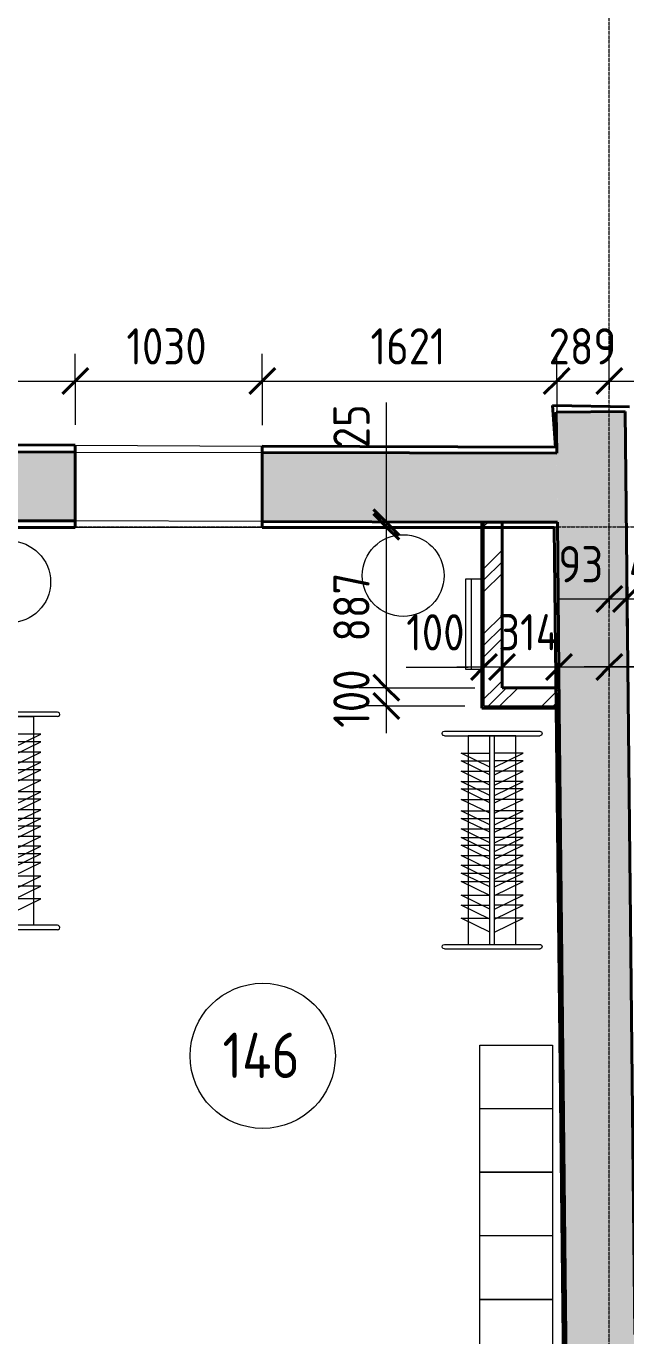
# Model space of a CAD drawing. Header units: millimetres. Extents: x -11886 to 68941, y -8130 to 45506.
# Drawn here: x 39199 to 42501, y 4149 to 11365 of the extents above; entities that cross this region are included whole.
import ezdxf

# ---------------------------------------------------------------- set-up
doc = ezdxf.new("R2010")
doc.units = ezdxf.units.MM
doc.linetypes.add('ADSK_Линия сетки', pattern=[25, 20, -2.5, 0, -2.5])
for name, color, linetype, lineweight in [('Марки помещений', 7, 'Continuous', 20), ('Оси', 7, 'Continuous', 9), ('Размеры', 7, 'Continuous', 9), ('Размеры-100', 7, 'Continuous', 9), ('Стены', 7, 'Continuous', 18), ('Стены внутренние', 7, 'Continuous', 18), ('Стены штриховка', 7, 'Continuous', 18)]:
    doc.layers.add(name, color=color, linetype=linetype, lineweight=lineweight)
for name, color, linetype, lineweight, true_color in [('Стены разрез', 7, 'Continuous', 40, 0xbb5389), ('ТХ', 5, 'Continuous', 9, 0x0000ff), ('ТХ 1 этаж_dwg', 7, 'Continuous', 9, 0x767676)]:
    doc.layers.add(name, color=color, linetype=linetype, lineweight=lineweight, true_color=true_color)
doc.styles.add('GOST Common_1', font='GOST_Common.ttf', dxfattribs={"width": 0.9, "height": 200})
doc.styles.add('GOST Common_2', font='GOST_Common.ttf', dxfattribs={"width": 0.9, "height": 250})
doc.dimstyles.new('ADSK_Основной_2_мм_Округление_до_1_мм_1', dxfattribs={"dimscale": 304.8, "dimtxt": 201.142999, "dimasz": 0.463911, "dimexe": 0.492126, "dimexo": 0.492126, "dimgap": 0.098425, "dimtad": 1, "dimdec": 0, "dimdsep": 46, "dimtxsty": 'GOST Common_1', "dimblk1": 'OBLIQUE', "dimblk2": 'OBLIQUE', "dimsah": 1, "dimcen": 0.09, "dimdle": 0.492126, "dimazin": 2, "dimtfac": 1, "dimtdec": 4, "dimtix": 1, "dimtmove": 1, "dimatfit": 3, "dimfxl": 1, "dimtvp": 1, "dimtolj": 1, "dimtzin": 0, "dimlwd": 20, "dimlwe": 20, "dimarcsym": 2})
doc.dimstyles.new('ADSK_Основной_2_мм_Округление_до_1_мм_2', dxfattribs={"dimscale": 304.8, "dimtxt": 201.142999, "dimasz": 0.463911, "dimexe": 0.492126, "dimexo": 0.492126, "dimgap": 0.098425, "dimtad": 1, "dimdec": 0, "dimdsep": 46, "dimtxsty": 'GOST Common_1', "dimblk1": 'OBLIQUE', "dimblk2": 'OBLIQUE', "dimsah": 1, "dimcen": 0.09, "dimdle": 0.492126, "dimazin": 2, "dimtfac": 1, "dimtdec": 4, "dimtix": 1, "dimtmove": 0, "dimatfit": 3, "dimfxl": 1, "dimtvp": 1, "dimtolj": 1, "dimtzin": 0, "dimlwd": 20, "dimlwe": 20, "dimarcsym": 2})
doc.dimstyles.new('ADSK_Основной_2_мм_Округление_до_1_мм_3', dxfattribs={"dimscale": 304.8, "dimtxt": 201.142999, "dimasz": 0.463911, "dimexe": 0.492126, "dimexo": 0.492126, "dimgap": 0.098425, "dimtad": 1, "dimdec": 0, "dimdsep": 46, "dimtxsty": 'GOST Common_1', "dimblk1": 'OBLIQUE', "dimblk2": 'OBLIQUE', "dimsah": 1, "dimcen": 0.09, "dimdle": 0.492126, "dimazin": 2, "dimtfac": 1, "dimtdec": 4, "dimtix": 1, "dimtmove": 0, "dimatfit": 3, "dimfxl": 1, "dimtvp": 1, "dimtolj": 1, "dimtzin": 0, "dimlwd": 20, "dimlwe": 20, "dimarcsym": 2})
pattern_1 = [(45, (0, 0), (-179.6051, 179.6051), []), (45, (63.5, 0), (0, 359.2102), []), (45, (-63.5, 0), (0, 359.2102), [])]

# ---------------------------------------------------------------- blocks, each defined once
blk = doc.blocks.new('Существующие стены 1 эт - Существующие стены 1 эт-653793-01 План 1-го этажа кладочный')
at = {"layer": 'Стены', "color": 243, "true_color": 0xbb5389}
for p, q in [((39469.4, 9055.7), (39469.3, 9018.4)), ((39469.4, 9055.7), (40499.4, 9051.3)), ((40499.3, 9015.7), (40499.4, 9051.3)), ((39468.3, 8638.4), (39468.2, 8602.6)), ((40498.3, 8602.6), (39468.2, 8602.6)), ((40498.3, 8602.6), (40498.3, 8635.7)), ((42106.4, 8602.6), (41819.8, 8602.6)), ((42116.3, 7719.4), (42106.4, 8602.6))]:
    blk.add_line(p, q, dxfattribs=at)
at = {"layer": 'Стены разрез'}
for p, q in [((42521.6, 9266.9), (42097.1, 9274.3)), ((42097.1, 9274.3), (42113.8, 9044.5)), ((38130.5, 9061.3), (39469.4, 9055.7)), ((39468.2, 8602.6), (39469.4, 9055.7)), ((40498.3, 8602.6), (40499.4, 9051.3)), ((42113.8, 9044.5), (40499.4, 9051.3)), ((38128.6, 8602.6), (39468.2, 8602.6)), ((40498.3, 8602.6), (42106.4, 8602.6)), ((42106.4, 8602.6), (42171.7, 2756.5))]:
    blk.add_line(p, q, dxfattribs=at)
blk = doc.blocks.new('ТХ 1 этаж_dwg_Вешало-2118451-01 План 1-го этажа кладочный')
at = {"layer": 'ТХ', "color": 253, "true_color": 0xa0a0a0}
for p, q in [((186255.5, 45645.3), (186255.5, 46170.3)), ((186280.5, 45645.3), (186280.5, 46170.3)), ((187430.5, 45645.3), (187430.5, 46170.3)), ((187455.5, 45645.3), (187455.5, 46170.3)), ((186280.5, 45920.3), (187430.5, 45920.3)), ((186280.5, 45895.3), (187430.5, 45895.3))]:
    blk.add_line(p, q, dxfattribs=at)
at = {"layer": 'ТХ', "color": 253, "true_color": 0xa0a0a0, "flags": 128}
blk.add_lwpolyline([(186280.5, 46039.1), (187430.5, 46039.1), (187430.5, 45776.6), (186280.5, 45776.6)], close=True, dxfattribs=at)
for points in [[(186348.9, 45920.3), (186425.8, 46078.2), (186425.8, 45920.3)], [(186419.2, 45920.3), (186496.1, 46078.2), (186496.1, 45920.3)], [(186475.1, 45920.3), (186552, 46078.2), (186552, 45920.3)], [(186549.7, 45920.3), (186626.6, 46078.2), (186626.6, 45920.3)], [(186597, 45920.3), (186673.9, 46078.2), (186673.9, 45920.3)], [(186640, 45920.3), (186716.9, 46078.2), (186716.9, 45920.3)], [(186693.1, 45920.3), (186770, 46078.2), (186770, 45920.3)], [(186750.4, 45920.3), (186827.3, 46078.2), (186827.3, 45920.3)], [(186792, 45920.3), (186868.9, 46078.2), (186868.9, 45920.3)], [(186840.8, 45920.3), (186917.7, 46078.2), (186917.7, 45920.3)], [(186898.1, 45920.3), (186975, 46078.2), (186975, 45920.3)], [(186939.7, 45920.3), (187016.6, 46078.2), (187016.6, 45920.3)], [(187002.8, 45920.3), (187079.7, 46078.2), (187079.7, 45920.3)], [(187060.2, 45920.3), (187137.1, 46078.2), (187137.1, 45920.3)], [(187101.7, 45920.3), (187178.6, 46078.2), (187178.6, 45920.3)], [(187157.7, 45920.3), (187234.6, 46078.2), (187234.6, 45920.3)], [(187215, 45920.3), (187291.9, 46078.2), (187291.9, 45920.3)], [(187256.6, 45920.3), (187333.5, 46078.2), (187333.5, 45920.3)], [(186348.9, 45895.3), (186425.8, 45737.4), (186425.8, 45895.3)], [(186419.2, 45895.3), (186496.1, 45737.4), (186496.1, 45895.3)], [(186475.1, 45895.3), (186552, 45737.4), (186552, 45895.3)], [(186549.7, 45895.3), (186626.6, 45737.4), (186626.6, 45895.3)], [(186597, 45895.3), (186673.9, 45737.4), (186673.9, 45895.3)], [(186640, 45895.3), (186716.9, 45737.4), (186716.9, 45895.3)], [(186693.1, 45895.3), (186770, 45737.4), (186770, 45895.3)], [(186750.4, 45895.3), (186827.3, 45737.4), (186827.3, 45895.3)], [(186792, 45895.3), (186868.9, 45737.4), (186868.9, 45895.3)], [(186840.8, 45895.3), (186917.7, 45737.4), (186917.7, 45895.3)], [(186898.1, 45895.3), (186975, 45737.4), (186975, 45895.3)], [(186939.7, 45895.3), (187016.6, 45737.4), (187016.6, 45895.3)], [(187002.8, 45895.3), (187079.7, 45737.4), (187079.7, 45895.3)], [(187060.2, 45895.3), (187137.1, 45737.4), (187137.1, 45895.3)], [(187101.7, 45895.3), (187178.6, 45737.4), (187178.6, 45895.3)], [(187157.7, 45895.3), (187234.6, 45737.4), (187234.6, 45895.3)], [(187215, 45895.3), (187291.9, 45737.4), (187291.9, 45895.3)], [(187256.6, 45895.3), (187333.5, 45737.4), (187333.5, 45895.3)]]:
    blk.add_lwpolyline(points, dxfattribs=at)
at = {"layer": 'ТХ', "color": 253, "true_color": 0xa0a0a0}
for centre, start, end in [((186268, 46170.3), 0, 180), ((187443, 46170.3), 0, 180), ((186268, 45645.3), 180, 0), ((187443, 45645.3), 180, 0)]:
    blk.add_arc(centre, 12.5, start, end, dxfattribs=at)
blk = doc.blocks.new('ТХ 1 этаж_dwg_Зеркало 500-2118399-01 План 1-го этажа кладочный')
at = {"layer": 'ТХ', "color": 253, "true_color": 0xa0a0a0}
blk.add_line((31457.6, 8093.7), (31957.6, 8093.7), dxfattribs=at)
at = {"layer": 'ТХ', "color": 253, "true_color": 0xa0a0a0, "flags": 128}
blk.add_lwpolyline([(31457.6, 8063.7), (31457.6, 8163.7), (31957.6, 8163.7), (31957.6, 8063.7)], close=True, dxfattribs=at)
blk = doc.blocks.new('ТХ 1 этаж_dwg_Модуль для учителей-2118452-01 План 1-го этажа кладочный')
at = {"layer": 'ТХ', "color": 253, "true_color": 0xa0a0a0}
blk.add_line((40059.5, 10144.9), (40059.5, 9744.9), dxfattribs=at)
at = {"layer": 'ТХ', "color": 253, "true_color": 0xa0a0a0, "flags": 128}
blk.add_lwpolyline([(39709.5, 10144.9), (40409.5, 10144.9), (40409.5, 9744.9), (39709.5, 9744.9)], close=True, dxfattribs=at)
blk = doc.blocks.new('ТХ 1 этаж_dwg_Вешало-2118453-01 План 1-го этажа кладочный')
at = {"layer": 'ТХ', "color": 253, "true_color": 0xa0a0a0}
for p, q in [((186255.5, 45645.3), (186255.5, 46170.3)), ((186280.5, 45645.3), (186280.5, 46170.3)), ((187430.5, 45645.3), (187430.5, 46170.3)), ((187455.5, 45645.3), (187455.5, 46170.3)), ((186280.5, 45920.3), (187430.5, 45920.3)), ((186280.5, 45895.3), (187430.5, 45895.3))]:
    blk.add_line(p, q, dxfattribs=at)
at = {"layer": 'ТХ', "color": 253, "true_color": 0xa0a0a0, "flags": 128}
blk.add_lwpolyline([(186280.5, 46039.1), (187430.5, 46039.1), (187430.5, 45776.6), (186280.5, 45776.6)], close=True, dxfattribs=at)
for points in [[(186348.9, 45920.3), (186425.8, 46078.2), (186425.8, 45920.3)], [(186419.2, 45920.3), (186496.1, 46078.2), (186496.1, 45920.3)], [(186475.1, 45920.3), (186552, 46078.2), (186552, 45920.3)], [(186549.7, 45920.3), (186626.6, 46078.2), (186626.6, 45920.3)], [(186597, 45920.3), (186673.9, 46078.2), (186673.9, 45920.3)], [(186640, 45920.3), (186716.9, 46078.2), (186716.9, 45920.3)], [(186693.1, 45920.3), (186770, 46078.2), (186770, 45920.3)], [(186750.4, 45920.3), (186827.3, 46078.2), (186827.3, 45920.3)], [(186792, 45920.3), (186868.9, 46078.2), (186868.9, 45920.3)], [(186840.8, 45920.3), (186917.7, 46078.2), (186917.7, 45920.3)], [(186898.1, 45920.3), (186975, 46078.2), (186975, 45920.3)], [(186939.7, 45920.3), (187016.6, 46078.2), (187016.6, 45920.3)], [(187002.8, 45920.3), (187079.7, 46078.2), (187079.7, 45920.3)], [(187060.2, 45920.3), (187137.1, 46078.2), (187137.1, 45920.3)], [(187101.7, 45920.3), (187178.6, 46078.2), (187178.6, 45920.3)], [(187157.7, 45920.3), (187234.6, 46078.2), (187234.6, 45920.3)], [(187215, 45920.3), (187291.9, 46078.2), (187291.9, 45920.3)], [(187256.6, 45920.3), (187333.5, 46078.2), (187333.5, 45920.3)], [(186348.9, 45895.3), (186425.8, 45737.4), (186425.8, 45895.3)], [(186419.2, 45895.3), (186496.1, 45737.4), (186496.1, 45895.3)], [(186475.1, 45895.3), (186552, 45737.4), (186552, 45895.3)], [(186549.7, 45895.3), (186626.6, 45737.4), (186626.6, 45895.3)], [(186597, 45895.3), (186673.9, 45737.4), (186673.9, 45895.3)], [(186640, 45895.3), (186716.9, 45737.4), (186716.9, 45895.3)], [(186693.1, 45895.3), (186770, 45737.4), (186770, 45895.3)], [(186750.4, 45895.3), (186827.3, 45737.4), (186827.3, 45895.3)], [(186792, 45895.3), (186868.9, 45737.4), (186868.9, 45895.3)], [(186840.8, 45895.3), (186917.7, 45737.4), (186917.7, 45895.3)], [(186898.1, 45895.3), (186975, 45737.4), (186975, 45895.3)], [(186939.7, 45895.3), (187016.6, 45737.4), (187016.6, 45895.3)], [(187002.8, 45895.3), (187079.7, 45737.4), (187079.7, 45895.3)], [(187060.2, 45895.3), (187137.1, 45737.4), (187137.1, 45895.3)], [(187101.7, 45895.3), (187178.6, 45737.4), (187178.6, 45895.3)], [(187157.7, 45895.3), (187234.6, 45737.4), (187234.6, 45895.3)], [(187215, 45895.3), (187291.9, 45737.4), (187291.9, 45895.3)], [(187256.6, 45895.3), (187333.5, 45737.4), (187333.5, 45895.3)]]:
    blk.add_lwpolyline(points, dxfattribs=at)
at = {"layer": 'ТХ', "color": 253, "true_color": 0xa0a0a0}
for centre, start, end in [((186268, 46170.3), 0, 180), ((187443, 46170.3), 0, 180), ((186268, 45645.3), 180, 0), ((187443, 45645.3), 180, 0)]:
    blk.add_arc(centre, 12.5, start, end, dxfattribs=at)
blk = doc.blocks.new('ТХ 1 этаж_dwg-2084881-01 План 1-го этажа кладочный')
at = {"layer": 'ТХ', "color": 253, "true_color": 0xa0a0a0}
for centre in [(159276.2, -62534.9), (157109.8, -62570.3)]:
    blk.add_circle(centre, 225, dxfattribs=at)
for name, p, rotation in [('ТХ 1 этаж_dwg_Зеркало 500-2118399-01 План 1-го этажа кладочный', (151557.3, -31095.2), 270), ('ТХ 1 этаж_dwg_Вешало-2118451-01 План 1-го этажа кладочный', (203017.6, -250742.8), 89.99999999999997), ('ТХ 1 этаж_dwg_Модуль для учителей-2118452-01 План 1-го этажа кладочный', (149953.1, -25413.7), 270), ('ТХ 1 этаж_dwg_Модуль для учителей-2118452-01 План 1-го этажа кладочный', (149953.1, -26113.7), 270), ('ТХ 1 этаж_dwg_Модуль для учителей-2118452-01 План 1-го этажа кладочный', (149953.1, -26813.7), 270)]:
    blk.add_blockref(name, p, dxfattribs=dict(rotation=rotation))
at = {"extrusion": (0, 0, -1), "zscale": -1, "rotation": 89.99999999999997}
blk.add_blockref('ТХ 1 этаж_dwg_Вешало-2118453-01 План 1-го этажа кладочный', (-113858.1, -250848), dxfattribs=at)
blk = doc.blocks.new('ADSK_Марка_Помещение_ОдноЗначение - Номер-247393-01 План 1-го этажа кладочный')
at = {"layer": 'Марки помещений'}
blk.add_circle((0, 0), 4, dxfattribs=at)
blk = doc.blocks.new('DIMBLOCK373-01 План 1-го этажа кладочный')
at = {"layer": 'Размеры-100', "lineweight": 20, "transparency": 16777216}
for p, q in [((38130.3, 9409.2), (38130.3, 9559.2)), ((39469.3, 9409.2), (39469.3, 9559.2)), ((38130.3, 9409.2), (39469.3, 9409.2)), ((38130.3, 9409.2), (38130.3, 9172)), ((39469.3, 9409.2), (39469.3, 9168.4))]:
    blk.add_line(p, q, dxfattribs=at)
at = {"layer": 'Размеры-100', "lineweight": 40, "transparency": 16777216}
for p, q in [((38130.3, 9409.2), (38201, 9479.9)), ((39469.3, 9409.2), (39540, 9479.9)), ((38130.3, 9409.2), (38059.6, 9338.5)), ((39469.3, 9409.2), (39398.6, 9338.5))]:
    blk.add_line(p, q, dxfattribs=at)
at = {"layer": 'Размеры-100', "color": 0, "lineweight": 20, "transparency": 16777216, "insert": (38566.3, 9700.6), "char_height": 200, "width": 560.473, "attachment_point": 1, "line_spacing_factor": 1.022761, "style": 'GOST Common_1'}
blk.add_mtext('1339', dxfattribs=at)
blk = doc.blocks.new('_Oblique')
at = {"color": 0, "linetype": 'ByBlock', "lineweight": -2}
blk.add_line((-0.5, -0.5), (0.5, 0.5), dxfattribs=at)
blk = doc.blocks.new('DIMBLOCK374-01 План 1-го этажа кладочный')
at = {"layer": 'Размеры-100', "lineweight": 20, "transparency": 16777216}
for p, q in [((39469.3, 9409.2), (39469.3, 9559.2)), ((40499.3, 9409.2), (40499.3, 9559.2)), ((39469.3, 9409.2), (40499.3, 9409.2)), ((39469.3, 9409.2), (39469.3, 9168.4)), ((40499.3, 9409.2), (40499.3, 9165.7))]:
    blk.add_line(p, q, dxfattribs=at)
at = {"layer": 'Размеры-100', "lineweight": 40, "transparency": 16777216}
for p, q in [((39469.3, 9409.2), (39540, 9479.9)), ((40499.3, 9409.2), (40570, 9479.9)), ((39469.3, 9409.2), (39398.6, 9338.5)), ((40499.3, 9409.2), (40428.6, 9338.5))]:
    blk.add_line(p, q, dxfattribs=at)
at = {"layer": 'Размеры-100', "color": 0, "lineweight": 20, "transparency": 16777216, "insert": (39750.8, 9700.6), "char_height": 200, "width": 560.473, "attachment_point": 1, "line_spacing_factor": 1.022761, "style": 'GOST Common_1'}
blk.add_mtext('1030', dxfattribs=at)
blk = doc.blocks.new('DIMBLOCK375-01 План 1-го этажа кладочный')
at = {"layer": 'Размеры-100', "lineweight": 20, "transparency": 16777216}
for p, q in [((40499.3, 9409.2), (40499.3, 9559.2)), ((42120.6, 9409.2), (42120.6, 9559.2)), ((40499.3, 9409.2), (42120.6, 9409.2)), ((40499.3, 9409.2), (40499.3, 9165.7)), ((42120.6, 9409.2), (42120.6, 9161.4))]:
    blk.add_line(p, q, dxfattribs=at)
at = {"layer": 'Размеры-100', "lineweight": 40, "transparency": 16777216}
for p, q in [((40499.3, 9409.2), (40570, 9479.9)), ((42120.6, 9409.2), (42191.3, 9479.9)), ((40499.3, 9409.2), (40428.6, 9338.5)), ((42120.6, 9409.2), (42049.9, 9338.5))]:
    blk.add_line(p, q, dxfattribs=at)
at = {"layer": 'Размеры-100', "color": 0, "lineweight": 20, "transparency": 16777216, "insert": (41095.2, 9700.6), "char_height": 200, "width": 515.472, "attachment_point": 1, "line_spacing_factor": 1.022761, "style": 'GOST Common_1'}
blk.add_mtext('1621', dxfattribs=at)
blk = doc.blocks.new('DIMBLOCK376-01 План 1-го этажа кладочный')
at = {"layer": 'Размеры-100', "lineweight": 20, "transparency": 16777216}
for p, q in [((42120.6, 9409.2), (42120.6, 9559.2)), ((42409.9, 9409.2), (42409.9, 9559.2)), ((42120.6, 9409.2), (42559.9, 9409.2)), ((42120.6, 9409.2), (42120.6, 9161.4)), ((42409.9, 9409.2), (42409.9, 9359.2))]:
    blk.add_line(p, q, dxfattribs=at)
at = {"layer": 'Размеры-100', "lineweight": 40, "transparency": 16777216}
for p, q in [((42120.6, 9409.2), (42191.3, 9479.9)), ((42409.9, 9409.2), (42480.6, 9479.9)), ((42120.6, 9409.2), (42049.9, 9338.5)), ((42409.9, 9409.2), (42339.2, 9338.5))]:
    blk.add_line(p, q, dxfattribs=at)
at = {"layer": 'Размеры-100', "color": 0, "lineweight": 20, "transparency": 16777216, "insert": (42076, 9700.6), "char_height": 200, "width": 454.106, "attachment_point": 1, "line_spacing_factor": 1.022761, "style": 'GOST Common_1'}
blk.add_mtext('289', dxfattribs=at)
blk = doc.blocks.new('DIMBLOCK428-01 План 1-го этажа кладочный')
at = {"layer": 'Размеры-100', "lineweight": 20, "transparency": 16777216}
for p, q in [((41719.8, 7834), (41719.8, 7984)), ((41819.8, 7834), (41819.8, 7984)), ((41292, 7833.4), (41632.9, 7833.4)), ((41569.8, 7834), (41819.8, 7834)), ((41632.9, 7833.4), (41769.8, 7834)), ((41719.8, 7834), (41719.8, 7784)), ((41819.8, 7834), (41819.8, 7784))]:
    blk.add_line(p, q, dxfattribs=at)
at = {"layer": 'Размеры-100', "lineweight": 40, "transparency": 16777216}
for p, q in [((41719.8, 7834), (41790.5, 7904.7)), ((41819.8, 7834), (41890.5, 7904.7)), ((41719.8, 7834), (41649.1, 7763.3)), ((41819.8, 7834), (41749.1, 7763.3))]:
    blk.add_line(p, q, dxfattribs=at)
at = {"layer": 'Размеры-100', "color": 0, "lineweight": 20, "transparency": 16777216, "insert": (41292, 8124.8), "char_height": 200, "width": 409.104, "attachment_point": 1, "line_spacing_factor": 1.022761, "style": 'GOST Common_1'}
blk.add_mtext('100', dxfattribs=at)
blk = doc.blocks.new('DIMBLOCK429-01 План 1-го этажа кладочный')
at = {"layer": 'Размеры-100', "lineweight": 20, "transparency": 16777216}
for p, q in [((41819.8, 7834), (41819.8, 7984)), ((42133.7, 7834), (42133.7, 7869.4)), ((41819.8, 7834), (42133.7, 7834)), ((41819.8, 7834), (41819.8, 7784)), ((42133.7, 7834), (42133.7, 7684))]:
    blk.add_line(p, q, dxfattribs=at)
at = {"layer": 'Размеры-100', "lineweight": 40, "transparency": 16777216}
for p, q in [((41819.8, 7834), (41890.5, 7904.7)), ((42133.7, 7834), (42204.4, 7904.7)), ((41819.8, 7834), (41749.1, 7763.3)), ((42133.7, 7834), (42063, 7763.3))]:
    blk.add_line(p, q, dxfattribs=at)
at = {"layer": 'Размеры-100', "color": 0, "lineweight": 20, "transparency": 16777216, "insert": (41797.8, 8125.4), "char_height": 200, "width": 429.56, "attachment_point": 1, "line_spacing_factor": 1.022761, "style": 'GOST Common_1'}
blk.add_mtext('314', dxfattribs=at)
blk = doc.blocks.new('DIMBLOCK430-01 План 1-го этажа кладочный')
at = {"layer": 'Размеры-100', "lineweight": 20, "transparency": 16777216}
for p, q in [((42409.9, 7834), (42409.9, 7984)), ((42133.7, 7834), (42133.7, 7869.4)), ((42133.7, 7834), (42559.9, 7834)), ((42133.7, 7834), (42133.7, 7684)), ((42593.6, 7834), (42271.8, 7834)), ((42409.9, 7834), (42409.9, 7784)), ((42972, 7834), (42593.6, 7834))]:
    blk.add_line(p, q, dxfattribs=at)
at = {"layer": 'Размеры-100', "lineweight": 40, "transparency": 16777216}
for p, q in [((42133.7, 7834), (42204.4, 7904.7)), ((42409.9, 7834), (42480.6, 7904.7)), ((42133.7, 7834), (42063, 7763.3)), ((42409.9, 7834), (42339.2, 7763.3))]:
    blk.add_line(p, q, dxfattribs=at)
at = {"layer": 'Размеры-100', "color": 0, "lineweight": 20, "transparency": 16777216, "insert": (42593.6, 8125.4), "char_height": 200, "width": 454.106, "attachment_point": 1, "line_spacing_factor": 1.022761, "style": 'GOST Common_1'}
blk.add_mtext('276', dxfattribs=at)
blk = doc.blocks.new('DIMBLOCK437-01 План 1-го этажа кладочный')
at = {"layer": 'Размеры-100', "lineweight": 20, "transparency": 16777216}
for p, q in [((42502.7, 8208.8), (42502.7, 8653.8)), ((42409.9, 8208.8), (42409.9, 8358.8)), ((42129.7, 8208.8), (42382, 8208.8)), ((42259.9, 8208.8), (42502.7, 8208.8)), ((42382, 8208.8), (42456.3, 8208.8)), ((42409.9, 8208.8), (42409.9, 8158.8)), ((42502.7, 8208.8), (42502.7, 8058.8))]:
    blk.add_line(p, q, dxfattribs=at)
at = {"layer": 'Размеры-100', "lineweight": 40, "transparency": 16777216}
for p, q in [((42409.9, 8208.8), (42480.6, 8279.5)), ((42502.7, 8208.8), (42573.4, 8279.5)), ((42409.9, 8208.8), (42339.2, 8138.1)), ((42502.7, 8208.8), (42432, 8138.1))]:
    blk.add_line(p, q, dxfattribs=at)
at = {"layer": 'Размеры-100', "color": 0, "lineweight": 20, "transparency": 16777216, "insert": (42129.7, 8500.2), "char_height": 200, "width": 302.737, "attachment_point": 1, "line_spacing_factor": 1.022761, "style": 'GOST Common_1'}
blk.add_mtext('93', dxfattribs=at)
blk = doc.blocks.new('DIMBLOCK438-01 План 1-го этажа кладочный')
at = {"layer": 'Размеры-100', "lineweight": 20, "transparency": 16777216}
for p, q in [((42502.7, 8208.8), (42502.7, 8653.8)), ((42945.3, 8208.8), (42945.3, 8641.8)), ((42502.7, 8208.8), (42945.3, 8208.8)), ((42502.7, 8208.8), (42502.7, 8058.8)), ((42945.3, 8208.8), (42945.3, 8058.8))]:
    blk.add_line(p, q, dxfattribs=at)
at = {"layer": 'Размеры-100', "lineweight": 40, "transparency": 16777216}
for p, q in [((42502.7, 8208.8), (42573.4, 8279.5)), ((42945.3, 8208.8), (43016, 8279.5)), ((42502.7, 8208.8), (42432, 8138.1)), ((42945.3, 8208.8), (42874.6, 8138.1))]:
    blk.add_line(p, q, dxfattribs=at)
at = {"layer": 'Размеры-100', "color": 0, "lineweight": 20, "transparency": 16777216, "insert": (42517.8, 8500.2), "char_height": 200, "width": 495.016, "attachment_point": 1, "line_spacing_factor": 1.022761, "style": 'GOST Common_1'}
blk.add_mtext('443', dxfattribs=at)
blk = doc.blocks.new('DIMBLOCK704-01 План 1-го этажа кладочный')
at = {"layer": 'Размеры-100', "lineweight": 20, "transparency": 16777216}
for p, q in [((41181.6, 9291.4), (41181.6, 9039.1)), ((41181.6, 9039.1), (41181.6, 8619.1)), ((41181.6, 8781.4), (41181.6, 8606.8)), ((41181.6, 8631.4), (41031.6, 8631.4)), ((41181.6, 8606.8), (41131.6, 8606.8)), ((41181.6, 8631.4), (41974.4, 8631.4)), ((41181.6, 8606.8), (41331.6, 8606.8))]:
    blk.add_line(p, q, dxfattribs=at)
at = {"layer": 'Размеры-100', "lineweight": 40, "transparency": 16777216}
for p, q in [((41181.6, 8631.4), (41110.9, 8702.1)), ((41181.6, 8606.8), (41110.9, 8677.5)), ((41181.6, 8631.4), (41252.3, 8560.7)), ((41181.6, 8606.8), (41252.3, 8536.1))]:
    blk.add_line(p, q, dxfattribs=at)
at = {"layer": 'Размеры-100', "color": 0, "lineweight": 20, "transparency": 16777216, "insert": (40890.2, 9039.1), "char_height": 200, "width": 302.737, "attachment_point": 1, "rotation": 90, "line_spacing_factor": 1.022761, "style": 'GOST Common_1'}
blk.add_mtext('25', dxfattribs=at)
blk = doc.blocks.new('DIMBLOCK705-01 План 1-го этажа кладочный')
at = {"layer": 'Размеры-100', "lineweight": 40, "transparency": 16777216}
for p, q in [((41181.6, 8606.8), (41110.9, 8677.5)), ((41181.6, 8606.8), (41252.3, 8536.1)), ((41181.6, 7719.4), (41110.9, 7790.1)), ((41181.6, 7719.4), (41252.3, 7648.7))]:
    blk.add_line(p, q, dxfattribs=at)
at = {"layer": 'Размеры-100', "lineweight": 20, "transparency": 16777216}
for p, q in [((41181.6, 8606.8), (41131.6, 8606.8)), ((41181.6, 8606.8), (41181.6, 7719.4)), ((41181.6, 8606.8), (41331.6, 8606.8)), ((41181.6, 7719.4), (41031.6, 7719.4)), ((41181.6, 7719.4), (41669.8, 7719.4))]:
    blk.add_line(p, q, dxfattribs=at)
at = {"layer": 'Размеры-100', "color": 0, "lineweight": 20, "transparency": 16777216, "insert": (40890.2, 7973.9), "char_height": 200, "width": 454.106, "attachment_point": 1, "rotation": 90, "line_spacing_factor": 1.022761, "style": 'GOST Common_1'}
blk.add_mtext('887', dxfattribs=at)
blk = doc.blocks.new('DIMBLOCK706-01 План 1-го этажа кладочный')
at = {"layer": 'Размеры-100', "lineweight": 40, "transparency": 16777216}
for p, q in [((41181.6, 7719.4), (41110.9, 7790.1)), ((41181.6, 7619.4), (41110.9, 7690.1)), ((41181.6, 7719.4), (41252.3, 7648.7)), ((41181.6, 7619.4), (41252.3, 7548.7))]:
    blk.add_line(p, q, dxfattribs=at)
at = {"layer": 'Размеры-100', "lineweight": 20, "transparency": 16777216}
for p, q in [((41181.6, 7719.4), (41031.6, 7719.4)), ((41181.6, 7719.4), (41181.6, 7469.4)), ((41181.6, 7719.4), (41669.8, 7719.4)), ((41181.6, 7619.4), (41031.6, 7619.4)), ((41181.6, 7619.4), (41613.8, 7619.4))]:
    blk.add_line(p, q, dxfattribs=at)
at = {"layer": 'Размеры-100', "color": 0, "lineweight": 20, "transparency": 16777216, "insert": (40890.2, 7499), "char_height": 200, "width": 409.104, "attachment_point": 1, "rotation": 90, "line_spacing_factor": 1.022761, "style": 'GOST Common_1'}
blk.add_mtext('100', dxfattribs=at)

msp = doc.modelspace()

# ---------------------------------------------------------------- hatches: boundary and pattern name
at = {"layer": 'Стены внутренние', "true_color": 0xc0c0c0}
for points in [[(42500.6, 9010.4), (42498.2, 9242.5), (42118.3, 9238.7), (42120.6, 9011.4), (42498.2, 9010.4)], [(42185, 2694.5), (42564.9, 2698.4), (42500.6, 9010.4), (42120.6, 9011.4), (42184.9, 2696.5)]]:
    msp.add_hatch(color=9, dxfattribs=at).paths.add_polyline_path(points)
h = msp.add_hatch(color=9, dxfattribs=at)
h.paths.add_polyline_path([(42124.4, 8631.4), (42120.6, 9011.4), (40499.3, 9015.7), (40499.4, 8635.7), (42113.8, 8631.4)])
h.paths.add_polyline_path([(39468.3, 8638.4), (39468.2, 9018.4), (38130.3, 9022), (38129.3, 8642), (39468.2, 8638.4)])
h.paths.add_polyline_path([(36629.3, 8645.9), (36629.3, 9025.9), (31951.2, 9038.3), (31951.3, 8658.3), (35476.7, 8649)])
at = {"layer": 'Стены внутренние', "lineweight": 9}
h = msp.add_hatch(dxfattribs=at)
h.set_pattern_fill('FP_3', color=256, style=0, pattern_type=2)
h.set_pattern_definition(pattern_1)
h.paths.add_polyline_path([(41719.8, 7719.4), (41819.8, 7719.4), (41819.8, 8632.2), (41719.8, 8631.4), (41719.8, 7977.6)])
h = msp.add_hatch(dxfattribs=at)
h.set_pattern_fill('FP_3', color=256, style=0, pattern_type=2)
h.set_pattern_definition(pattern_1)
h.paths.add_polyline_path([(42134.8, 7619.4), (42133.7, 7719.4), (41719.8, 7719.4), (41719.8, 7619.4), (42124.4, 7619.4)])

# ---------------------------------------------------------------- linework, layer by layer
at = {"layer": 'Оси', "linetype": 'ADSK_Линия сетки'}
for p, q in [((42409.9, -7330.4), (42409.9, 21668.8)), ((-11086.2, 8606.8), (57141.7, 8606.8))]:
    msp.add_line(p, q, dxfattribs=at)
at = {"layer": 'Стены внутренние', "lineweight": 40}
for p, q in [((42498.2, 9242.5), (42118.3, 9238.7)), ((42118.3, 9238.7), (42120.6, 9011.4)), ((42550.1, 4155.8), (42498.2, 9242.5)), ((39469.3, 9018.4), (38130.3, 9022)), ((39468.3, 8638.4), (39469.3, 9018.4)), ((40499.3, 9015.7), (40498.3, 8635.7)), ((42120.6, 9011.4), (40499.3, 9015.7)), ((38784.8, 8640.2), (39468.3, 8638.4)), ((40498.3, 8635.7), (41707.8, 8632.5)), ((41707.8, 8632.5), (41707.8, 7607.4)), ((41709.8, 8632.5), (42124.4, 8631.4)), ((41819.8, 7719.4), (41819.8, 8632.2)), ((42124.4, 8631.4), (42134.9, 7609.4)), ((42133.7, 7719.4), (41819.8, 7719.4)), ((41707.8, 7607.4), (42134.9, 7607.4)), ((42134.9, 7607.4), (42185, 2694.5))]:
    msp.add_line(p, q, dxfattribs=at)
at = {"layer": 'Стены внутренние'}
for p, q in [((39469.3, 9018.4), (40499.3, 9015.7)), ((40498.3, 8635.7), (39468.3, 8638.4))]:
    msp.add_line(p, q, dxfattribs=at)
at = {"layer": 'Стены штриховка'}
for p, q in [((41709.8, 8632.5), (41707.8, 8632.5)), ((41709.8, 8632.5), (41709.8, 7607.4)), ((41719.8, 8632.5), (41719.8, 7619.4)), ((41709.8, 7619.4), (41707.8, 7619.4)), ((41707.8, 7609.4), (42134.9, 7609.4)), ((41719.8, 7619.4), (42134.8, 7619.4)), ((42134.9, 7607.4), (42134.9, 7609.4))]:
    msp.add_line(p, q, dxfattribs=at)

# ---------------------------------------------------------------- block references
at = {"layer": 'Марки помещений', "xscale": 99.99999999999993, "yscale": 99.99999999999993, "zscale": 99.99999999999993}
msp.add_blockref('ADSK_Марка_Помещение_ОдноЗначение - Номер-247393-01 План 1-го этажа кладочный', (40501.5, 5691.4), dxfattribs=at)
at = {"layer": 'Стены разрез'}
msp.add_blockref('Существующие стены 1 эт - Существующие стены 1 эт-653793-01 План 1-го этажа кладочный', (0, 0), dxfattribs=at)
at = {"layer": 'ТХ 1 этаж_dwg', "color": 253, "true_color": 0xa0a0a0}
msp.add_blockref('ТХ 1 этаж_dwg-2084881-01 План 1-го этажа кладочный', (-118001.2, 70872.8), dxfattribs=at)

# ---------------------------------------------------------------- texts
at = {"layer": 'Марки помещений', "lineweight": 9, "insert": (40280.6, 5819.1), "char_height": 250, "width": 548.354, "attachment_point": 1, "style": 'GOST Common_2'}
msp.add_mtext('146', dxfattribs=at)

# ---------------------------------------------------------------- dimensions: what is measured, and where the dimension line sits
at = {"layer": 'Размеры', "lineweight": 20}
for base, p1, p2, override, picture, middle in [((39469.3, 9409.2), (38130.3, 9022), (39469.3, 9018.4), {"dimpost": '<>', "dimfxl": 1339.009503}, 'DIMBLOCK373-01 План 1-го этажа кладочный', (38799.8, 9539.2)), ((40499.3, 9409.2), (39469.3, 9018.4), (40499.3, 9015.7), {"dimpost": '<>', "dimfxl": 1030}, 'DIMBLOCK374-01 План 1-го этажа кладочный', (39984.3, 9539.2)), ((42120.6, 9409.2), (40499.3, 9015.7), (42120.6, 9011.4), {"dimpost": '<>', "dimfxl": 1621.232199}, 'DIMBLOCK375-01 План 1-го этажа кладочный', (41310, 9539.2)), ((42409.9, 9409.2), (42120.6, 9011.4), (42409.9, 9509.2), {"dimpost": '<>', "dimfxl": 575.74559}, 'DIMBLOCK376-01 План 1-го этажа кладочный', (42265.2, 9539.2)), ((42945.3, 8208.8), (42502.7, 8803.8), (42945.3, 8791.8), {"dimpost": '<>', "dimfxl": 442.800339}, 'DIMBLOCK438-01 План 1-го этажа кладочный', (42724, 8338.8)), ((42133.7, 7834), (41819.8, 7934), (42133.7, 7719.4), {"dimpost": '<>', "dimfxl": 380.265973}, 'DIMBLOCK429-01 План 1-го этажа кладочный', (41976.8, 7964))]:
    dim = msp.add_linear_dim(base=base, p1=p1, p2=p2, dimstyle='ADSK_Основной_2_мм_Округление_до_1_мм_2', override=override, dxfattribs=at)
    dim.commit()
    dim.dimension.update_dxf_attribs({"geometry": picture, "text_midpoint": middle})
dim = msp.add_linear_dim(base=(41181.6, 8606.8), p1=(42124.4, 8631.4), p2=(41281.6, 8606.8), angle=90, dimstyle='ADSK_Основной_2_мм_Округление_до_1_мм_1', override={"dimpost": '<>', "dimfxl": 843.216922}, dxfattribs=at)
dim.commit()
dim.dimension.update_dxf_attribs({"geometry": 'DIMBLOCK704-01 План 1-го этажа кладочный', "text_midpoint": (41023.6, 9190.5), "dimtype": 160, "text_rotation": 90})
for base, p1, p2, override, picture, middle in [((42502.7, 8208.8), (42409.9, 8308.8), (42502.7, 8803.8), {"dimpost": '<>', "dimfxl": 503.634382}, 'DIMBLOCK437-01 План 1-го этажа кладочный', (42281.1, 8366.8)), ((41819.8, 7834), (41719.8, 7934), (41819.8, 7934), {"dimpost": '<>', "dimfxl": 100}, 'DIMBLOCK428-01 План 1-го этажа кладочный', (41496.5, 7991.5)), ((42409.9, 7834), (42133.7, 7719.4), (42409.9, 7934), {"dimpost": '<>', "dimfxl": 349.713887}, 'DIMBLOCK430-01 План 1-го этажа кладочный', (42820.6, 7992))]:
    dim = msp.add_linear_dim(base=base, p1=p1, p2=p2, dimstyle='ADSK_Основной_2_мм_Округление_до_1_мм_1', override=override, dxfattribs=at)
    dim.commit()
    dim.dimension.update_dxf_attribs({"geometry": picture, "text_midpoint": middle, "dimtype": 160})
for base, p1, p2, override, picture, middle in [((41181.6, 7719.4), (41281.6, 8606.8), (41819.8, 7719.4), {"dimpost": '<>', "dimfxl": 1037.810324}, 'DIMBLOCK705-01 План 1-го этажа кладочный', (41051.6, 8163.1)), ((41181.6, 7619.4), (41819.8, 7719.4), (41763.8, 7619.4), {"dimpost": '<>', "dimfxl": 114.61239}, 'DIMBLOCK706-01 План 1-го этажа кладочный', (41051.6, 7669.4))]:
    dim = msp.add_linear_dim(base=base, p1=p1, p2=p2, angle=90, dimstyle='ADSK_Основной_2_мм_Округление_до_1_мм_3', override=override, dxfattribs=at)
    dim.commit()
    dim.dimension.update_dxf_attribs({"geometry": picture, "text_midpoint": middle})

doc.saveas('drawing.dxf')
